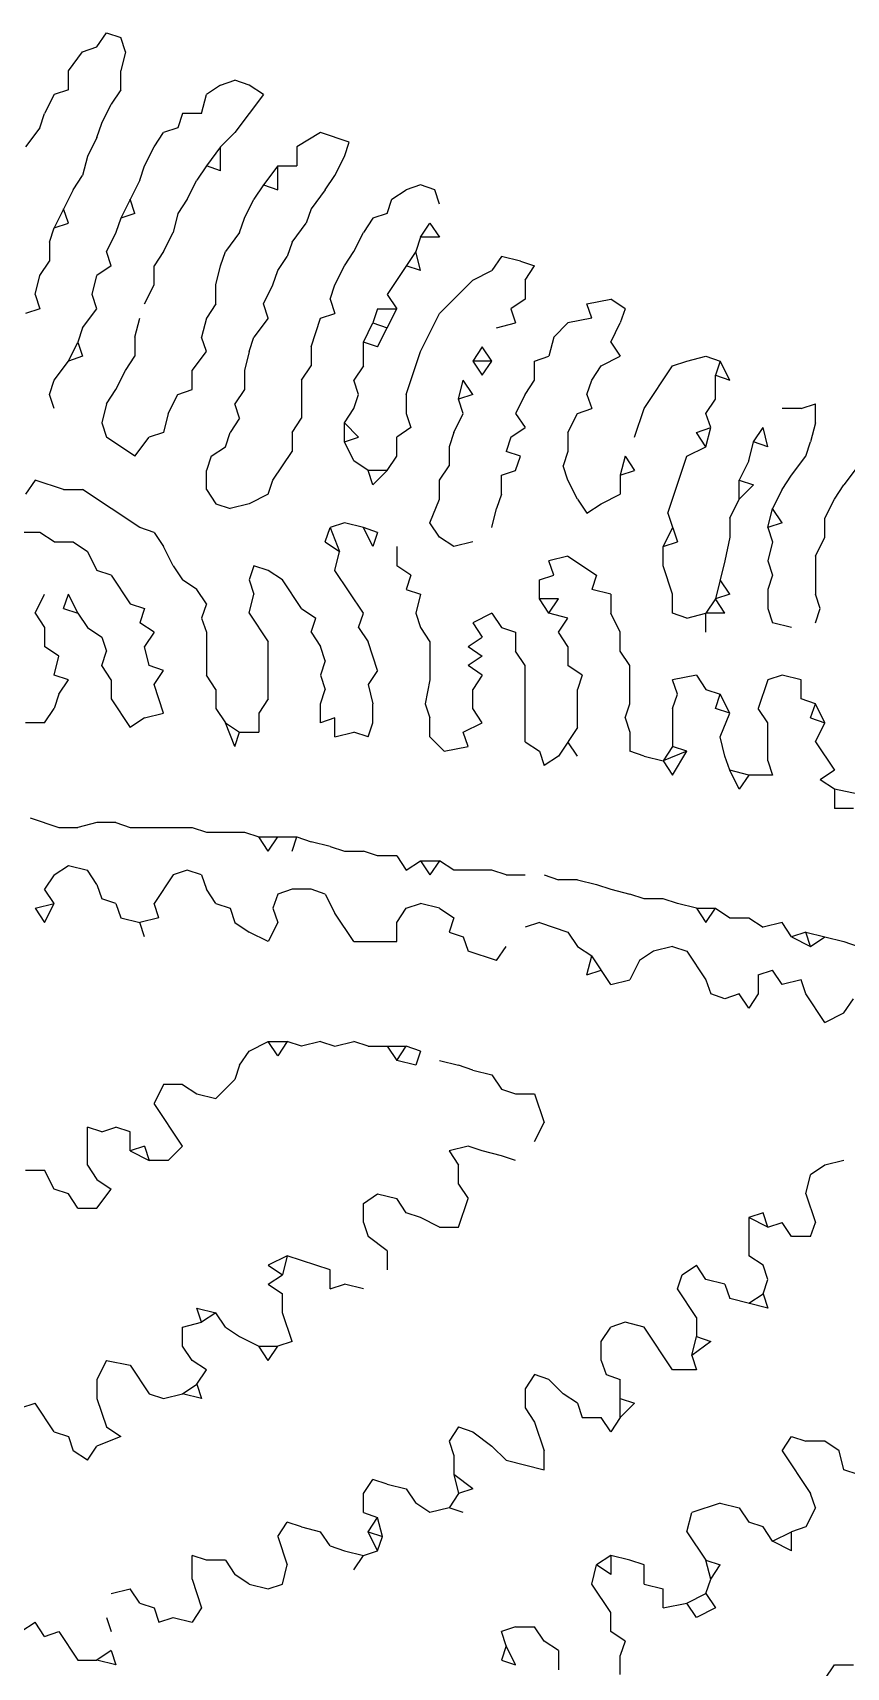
# Model space of a CAD drawing. Extents: x 15 to 2853, y 44 to 1438.
# Drawn here: x 2426.5 to 2597.5, y 752.5 to 1096 of the extents above; entities that cross this region are included whole.
import ezdxf

# ---------------------------------------------------------------- set-up
doc = ezdxf.new("R2010")
doc.units = 0
doc.layers.add('SKETCH', color=1, linetype='CONTINUOUS')

msp = doc.modelspace()

# ---------------------------------------------------------------- linework, layer by layer
at = {"layer": 'SKETCH'}
for p, q in [((2440, 1093), (2442, 1096)), ((2442, 1096), (2445, 1095)), ((2437, 1092), (2440, 1093)), ((2446, 1092), (2445, 1095)), ((2434, 1088), (2437, 1092)), ((2446, 1092), (2445, 1088)), ((2434, 1084), (2434, 1088)), ((2445, 1084), (2445, 1088)), ((2466, 1085), (2469, 1086)), ((2472, 1085), (2469, 1086)), ((2431, 1083), (2429, 1079)), ((2434, 1084), (2431, 1083)), ((2445, 1084), (2443, 1081)), ((2462, 1079), (2463, 1083)), ((2466, 1085), (2463, 1083)), ((2475, 1083), (2469, 1075)), ((2475, 1083), (2472, 1085)), ((2428, 1076), (2429, 1079)), ((2441, 1077), (2443, 1081)), ((2458, 1079), (2457, 1076)), ((2462, 1079), (2458, 1079)), ((2428, 1076), (2425, 1072)), ((2440, 1074), (2441, 1077)), ((2457, 1076), (2454, 1075)), ((2440, 1074), (2438, 1070)), ((2450, 1068), (2452, 1072)), ((2452, 1072), (2454, 1075)), ((2466, 1072), (2463, 1068)), ((2466, 1072), (2469, 1075)), ((2466, 1067), (2466, 1072)), ((2487, 1075), (2482, 1072)), ((2482, 1072), (2482, 1068)), ((2493, 1073), (2487, 1075)), ((2492, 1070), (2493, 1073)), ((2438, 1070), (2437, 1066)), ((2490, 1066), (2492, 1070)), ((2435, 1063), (2437, 1066)), ((2449, 1065), (2445, 1057)), ((2449, 1065), (2450, 1068)), ((2459, 1061), (2461, 1065)), ((2463, 1068), (2461, 1065)), ((2466, 1067), (2463, 1068)), ((2478, 1068), (2475, 1064)), ((2478, 1063), (2478, 1068)), ((2478, 1068), (2482, 1068)), ((2488, 1063), (2490, 1066)), ((2435, 1063), (2431, 1055)), ((2475, 1064), (2473, 1061)), ((2475, 1064), (2478, 1063)), ((2488, 1063), (2485, 1059)), ((2502, 1061), (2505, 1063)), ((2508, 1064), (2505, 1063)), ((2511, 1063), (2508, 1064)), ((2512, 1060), (2511, 1063)), ((2434, 1056), (2433, 1059)), ((2448, 1058), (2445, 1057)), ((2448, 1058), (2447, 1061)), ((2457, 1058), (2456, 1054)), ((2459, 1061), (2457, 1058)), ((2471, 1057), (2473, 1061)), ((2485, 1059), (2484, 1056)), ((2501, 1058), (2498, 1057)), ((2501, 1058), (2502, 1061)), ((2430, 1052), (2431, 1055)), ((2431, 1055), (2434, 1056)), ((2445, 1057), (2444, 1054)), ((2470, 1054), (2471, 1057)), ((2481, 1052), (2484, 1056)), ((2498, 1057), (2496, 1054)), ((2508, 1053), (2510, 1056)), ((2510, 1056), (2512, 1053)), ((2430, 1052), (2430, 1048)), ((2444, 1054), (2442, 1050)), ((2454, 1050), (2456, 1054)), ((2470, 1054), (2467, 1050)), ((2481, 1052), (2480, 1049)), ((2494, 1050), (2496, 1054)), ((2508, 1053), (2507, 1050)), ((2512, 1053), (2508, 1053)), ((2428, 1045), (2430, 1048)), ((2443, 1047), (2442, 1050)), ((2454, 1050), (2452, 1047)), ((2466, 1047), (2467, 1050)), ((2478, 1046), (2480, 1049)), ((2492, 1047), (2494, 1050)), ((2507, 1050), (2501, 1041)), ((2508, 1046), (2507, 1050)), ((2525, 1049), (2523, 1046)), ((2529, 1048), (2525, 1049)), ((2529, 1048), (2532, 1047)), ((2427, 1041), (2428, 1045)), ((2439, 1041), (2440, 1045)), ((2443, 1047), (2440, 1045)), ((2452, 1043), (2452, 1047)), ((2465, 1043), (2466, 1047)), ((2477, 1043), (2478, 1046)), ((2490, 1043), (2492, 1047)), ((2508, 1046), (2505, 1047)), ((2519, 1044), (2523, 1046)), ((2530, 1044), (2532, 1047)), ((2427, 1041), (2428, 1038)), ((2440, 1038), (2439, 1041)), ((2450, 1039), (2452, 1043)), ((2465, 1039), (2465, 1043)), ((2475, 1039), (2477, 1043)), ((2489, 1040), (2490, 1043)), ((2501, 1041), (2503, 1038)), ((2519, 1044), (2512, 1037)), ((2530, 1044), (2530, 1040)), ((2428, 1038), (2425, 1037)), ((2437, 1034), (2440, 1038)), ((2465, 1039), (2463, 1036)), ((2476, 1036), (2475, 1039)), ((2489, 1040), (2490, 1037)), ((2499, 1038), (2498, 1035)), ((2499, 1038), (2503, 1038)), ((2499, 1030), (2503, 1038)), ((2530, 1040), (2527, 1038)), ((2527, 1038), (2528, 1035)), ((2543, 1039), (2548, 1040)), ((2544, 1036), (2543, 1039)), ((2551, 1038), (2548, 1040)), ((2551, 1038), (2550, 1035)), ((2437, 1034), (2436, 1031)), ((2448, 1032), (2449, 1036)), ((2463, 1036), (2462, 1032)), ((2476, 1036), (2473, 1032)), ((2485, 1030), (2487, 1036)), ((2487, 1036), (2490, 1037)), ((2496, 1031), (2498, 1035)), ((2498, 1035), (2501, 1034)), ((2508, 1029), (2512, 1037)), ((2524, 1034), (2528, 1035)), ((2539, 1035), (2536, 1032)), ((2544, 1036), (2539, 1035)), ((2548, 1031), (2550, 1035)), ((2434, 1027), (2436, 1031)), ((2436, 1031), (2437, 1028)), ((2448, 1032), (2448, 1028)), ((2463, 1029), (2462, 1032)), ((2472, 1029), (2473, 1032)), ((2499, 1030), (2496, 1031)), ((2496, 1026), (2496, 1031)), ((2536, 1032), (2535, 1028)), ((2548, 1031), (2550, 1028)), ((2437, 1028), (2434, 1027)), ((2446, 1025), (2448, 1028)), ((2460, 1025), (2463, 1029)), ((2472, 1029), (2471, 1025)), ((2485, 1030), (2485, 1026)), ((2505, 1020), (2508, 1029)), ((2521, 1030), (2519, 1027)), ((2523, 1027), (2521, 1030)), ((2532, 1027), (2535, 1028)), ((2546, 1026), (2550, 1028)), ((2564, 1027), (2568, 1028)), ((2568, 1028), (2571, 1027)), ((2431, 1023), (2434, 1027)), ((2444, 1021), (2446, 1025)), ((2460, 1021), (2460, 1025)), ((2471, 1025), (2471, 1021)), ((2483, 1023), (2485, 1026)), ((2496, 1026), (2494, 1023)), ((2523, 1027), (2519, 1027)), ((2519, 1027), (2521, 1024)), ((2521, 1024), (2523, 1027)), ((2532, 1023), (2532, 1027)), ((2544, 1023), (2546, 1026)), ((2555, 1017), (2561, 1026)), ((2561, 1026), (2564, 1027)), ((2571, 1027), (2570, 1024)), ((2570, 1019), (2570, 1024)), ((2570, 1024), (2573, 1023)), ((2573, 1023), (2571, 1027)), ((2430, 1020), (2431, 1023)), ((2442, 1018), (2444, 1021)), ((2457, 1020), (2460, 1021)), ((2471, 1021), (2469, 1018)), ((2483, 1023), (2483, 1015)), ((2495, 1020), (2494, 1023)), ((2516, 1019), (2517, 1023)), ((2519, 1020), (2517, 1023)), ((2530, 1020), (2532, 1023)), ((2543, 1020), (2544, 1023)), ((2431, 1017), (2430, 1020)), ((2442, 1018), (2441, 1014)), ((2455, 1016), (2457, 1020)), ((2470, 1015), (2469, 1018)), ((2492, 1014), (2494, 1017)), ((2494, 1017), (2495, 1020)), ((2505, 1020), (2505, 1016)), ((2519, 1020), (2516, 1019)), ((2517, 1016), (2516, 1019)), ((2530, 1020), (2528, 1016)), ((2541, 1016), (2544, 1017)), ((2543, 1020), (2544, 1017)), ((2553, 1011), (2555, 1017)), ((2568, 1016), (2570, 1019)), ((2588, 1017), (2584, 1017)), ((2588, 1017), (2591, 1018)), ((2591, 1014), (2591, 1018)), ((2441, 1014), (2442, 1011)), ((2455, 1016), (2454, 1012)), ((2470, 1015), (2468, 1012)), ((2481, 1012), (2483, 1015)), ((2495, 1011), (2492, 1014)), ((2492, 1010), (2492, 1014)), ((2505, 1016), (2506, 1013)), ((2515, 1012), (2517, 1016)), ((2528, 1016), (2530, 1013)), ((2539, 1012), (2541, 1016)), ((2569, 1013), (2568, 1016)), ((2591, 1014), (2590, 1010)), ((2448, 1007), (2442, 1011)), ((2448, 1007), (2451, 1011)), ((2454, 1012), (2451, 1011)), ((2467, 1009), (2468, 1012)), ((2481, 1012), (2481, 1008)), ((2492, 1010), (2495, 1011)), ((2494, 1006), (2492, 1010)), ((2506, 1013), (2503, 1011)), ((2503, 1007), (2503, 1011)), ((2515, 1012), (2514, 1009)), ((2527, 1011), (2526, 1008)), ((2527, 1011), (2530, 1013)), ((2539, 1012), (2539, 1008)), ((2566, 1012), (2569, 1013)), ((2568, 1009), (2566, 1012)), ((2568, 1009), (2569, 1013)), ((2577, 1006), (2578, 1010)), ((2578, 1010), (2580, 1013)), ((2581, 1009), (2578, 1010)), ((2581, 1009), (2580, 1013)), ((2589, 1007), (2590, 1010)), ((2464, 1007), (2463, 1004)), ((2464, 1007), (2467, 1009)), ((2477, 1002), (2481, 1008)), ((2501, 1004), (2503, 1007)), ((2514, 1009), (2514, 1005)), ((2529, 1007), (2526, 1008)), ((2528, 1004), (2529, 1007)), ((2539, 1008), (2538, 1005)), ((2551, 1007), (2550, 1003)), ((2551, 1007), (2553, 1004)), ((2560, 995), (2564, 1007)), ((2564, 1007), (2568, 1009)), ((2586, 1003), (2589, 1007)), ((2463, 1000), (2463, 1004)), ((2497, 1004), (2494, 1006)), ((2498, 1001), (2497, 1004)), ((2501, 1004), (2497, 1004)), ((2498, 1001), (2501, 1004)), ((2512, 1002), (2514, 1005)), ((2525, 1003), (2528, 1004)), ((2539, 1002), (2538, 1005)), ((2550, 1003), (2553, 1004)), ((2577, 1006), (2575, 1002)), ((2600, 1005), (2597, 1001)), ((2427, 1002), (2425, 999)), ((2433, 1000), (2427, 1002)), ((2433, 1000), (2437, 1000)), ((2449, 992), (2437, 1000)), ((2463, 1000), (2465, 997)), ((2476, 999), (2477, 1002)), ((2512, 998), (2512, 1002)), ((2525, 999), (2525, 1003)), ((2541, 998), (2539, 1002)), ((2550, 1003), (2550, 999)), ((2575, 998), (2575, 1002)), ((2575, 1002), (2578, 1001)), ((2578, 1001), (2575, 998)), ((2584, 1000), (2582, 996)), ((2584, 1000), (2586, 1003)), ((2595, 998), (2597, 1001)), ((2465, 997), (2468, 996)), ((2472, 997), (2468, 996)), ((2476, 999), (2472, 997)), ((2510, 993), (2512, 998)), ((2525, 999), (2524, 996)), ((2541, 998), (2543, 995)), ((2543, 995), (2546, 997)), ((2546, 997), (2550, 999)), ((2573, 994), (2575, 998)), ((2593, 994), (2595, 998)), ((2492, 993), (2489, 992)), ((2496, 992), (2492, 993)), ((2512, 990), (2510, 993)), ((2523, 992), (2524, 996)), ((2560, 995), (2562, 989)), ((2573, 994), (2573, 990)), ((2581, 992), (2582, 996)), ((2584, 993), (2581, 992)), ((2584, 993), (2582, 996)), ((2593, 990), (2593, 994)), ((2428, 991), (2424, 991)), ((2431, 989), (2428, 991)), ((2452, 991), (2449, 992)), ((2452, 991), (2454, 988)), ((2488, 989), (2489, 992)), ((2489, 992), (2491, 987)), ((2499, 991), (2496, 992)), ((2498, 988), (2496, 992)), ((2499, 991), (2498, 988)), ((2515, 988), (2512, 990)), ((2561, 992), (2559, 988)), ((2573, 990), (2572, 985)), ((2581, 992), (2582, 989)), ((2591, 986), (2593, 990)), ((2431, 989), (2435, 989)), ((2435, 989), (2438, 987)), ((2438, 987), (2440, 983)), ((2456, 984), (2454, 988)), ((2488, 989), (2491, 987)), ((2490, 983), (2491, 987)), ((2503, 988), (2503, 984)), ((2519, 989), (2515, 988)), ((2539, 986), (2535, 985)), ((2539, 986), (2545, 982)), ((2559, 988), (2562, 989)), ((2559, 984), (2559, 988)), ((2582, 989), (2581, 985)), ((2591, 986), (2591, 978)), ((2443, 982), (2440, 983)), ((2456, 984), (2458, 981)), ((2473, 984), (2472, 981)), ((2476, 983), (2473, 984)), ((2479, 981), (2476, 983)), ((2496, 974), (2490, 983)), ((2506, 982), (2503, 984)), ((2536, 982), (2535, 985)), ((2561, 978), (2559, 984)), ((2572, 985), (2570, 977)), ((2581, 985), (2582, 982)), ((2443, 982), (2447, 976)), ((2461, 979), (2458, 981)), ((2463, 976), (2461, 979)), ((2472, 981), (2473, 978)), ((2483, 975), (2479, 981)), ((2506, 982), (2505, 979)), ((2505, 979), (2508, 978)), ((2533, 981), (2536, 982)), ((2533, 977), (2533, 981)), ((2545, 982), (2544, 979)), ((2548, 978), (2544, 979)), ((2573, 978), (2571, 981)), ((2582, 982), (2581, 979)), ((2581, 979), (2581, 975)), ((2427, 974), (2429, 978)), ((2433, 975), (2434, 978)), ((2436, 974), (2434, 978)), ((2447, 976), (2450, 975)), ((2463, 976), (2462, 973)), ((2472, 974), (2473, 978)), ((2508, 978), (2507, 974)), ((2537, 977), (2533, 977)), ((2535, 974), (2533, 977)), ((2535, 974), (2537, 977)), ((2548, 978), (2548, 974)), ((2561, 974), (2561, 978)), ((2570, 977), (2568, 974)), ((2573, 978), (2570, 977)), ((2572, 974), (2570, 977)), ((2592, 975), (2591, 978)), ((2427, 974), (2429, 971)), ((2433, 975), (2436, 974)), ((2436, 974), (2438, 971)), ((2450, 975), (2449, 972)), ((2462, 973), (2463, 970)), ((2472, 974), (2476, 968)), ((2483, 975), (2486, 973)), ((2485, 970), (2486, 973)), ((2495, 971), (2496, 974)), ((2507, 974), (2508, 971)), ((2523, 974), (2519, 972)), ((2523, 974), (2525, 971)), ((2539, 973), (2535, 974)), ((2537, 970), (2539, 973)), ((2550, 970), (2548, 974)), ((2564, 973), (2561, 974)), ((2564, 973), (2568, 974)), ((2572, 974), (2568, 974)), ((2568, 970), (2568, 974)), ((2581, 975), (2582, 972)), ((2591, 972), (2592, 975)), ((2429, 971), (2429, 967)), ((2438, 971), (2441, 969)), ((2441, 969), (2442, 966)), ((2452, 970), (2449, 972)), ((2452, 970), (2450, 967)), ((2463, 970), (2463, 961)), ((2485, 970), (2487, 967)), ((2495, 971), (2497, 968)), ((2508, 971), (2510, 968)), ((2518, 967), (2521, 969)), ((2519, 972), (2521, 969)), ((2525, 971), (2528, 970)), ((2528, 970), (2528, 966)), ((2539, 967), (2537, 970)), ((2550, 966), (2550, 970)), ((2586, 971), (2582, 972)), ((2432, 965), (2429, 967)), ((2441, 963), (2442, 966)), ((2451, 963), (2450, 967)), ((2476, 956), (2476, 968)), ((2488, 964), (2487, 967)), ((2499, 962), (2497, 968)), ((2510, 968), (2510, 960)), ((2518, 967), (2521, 965)), ((2530, 963), (2528, 966)), ((2539, 967), (2539, 963)), ((2552, 963), (2550, 966)), ((2431, 961), (2432, 965)), ((2443, 960), (2441, 963)), ((2454, 962), (2451, 963)), ((2452, 959), (2454, 962)), ((2488, 964), (2487, 961)), ((2499, 962), (2497, 959)), ((2521, 965), (2518, 963)), ((2521, 961), (2518, 963)), ((2530, 947), (2530, 963)), ((2542, 961), (2539, 963)), ((2552, 955), (2552, 963)), ((2434, 960), (2431, 961)), ((2432, 957), (2434, 960)), ((2443, 960), (2443, 956)), ((2454, 953), (2452, 959)), ((2465, 958), (2463, 961)), ((2487, 961), (2488, 958)), ((2497, 959), (2498, 955)), ((2510, 960), (2509, 955)), ((2521, 961), (2519, 958)), ((2542, 961), (2541, 958)), ((2566, 961), (2561, 960)), ((2562, 957), (2561, 960)), ((2566, 961), (2568, 958)), ((2581, 960), (2579, 954)), ((2584, 961), (2581, 960)), ((2588, 960), (2584, 961)), ((2588, 956), (2588, 960)), ((2432, 957), (2431, 954)), ((2443, 956), (2447, 950)), ((2465, 958), (2465, 954)), ((2476, 956), (2474, 953)), ((2487, 955), (2488, 958)), ((2487, 951), (2487, 955)), ((2498, 951), (2498, 955)), ((2509, 955), (2510, 952)), ((2519, 954), (2519, 958)), ((2541, 950), (2541, 958)), ((2551, 952), (2552, 955)), ((2561, 954), (2562, 957)), ((2568, 958), (2571, 957)), ((2570, 954), (2571, 957)), ((2573, 953), (2571, 957)), ((2591, 955), (2588, 956)), ((2590, 952), (2591, 955)), ((2593, 951), (2591, 955)), ((2429, 951), (2431, 954)), ((2450, 952), (2447, 950)), ((2450, 952), (2454, 953)), ((2465, 954), (2467, 951)), ((2474, 953), (2474, 949)), ((2490, 952), (2487, 951)), ((2490, 948), (2490, 952)), ((2510, 948), (2510, 952)), ((2521, 951), (2519, 954)), ((2551, 952), (2552, 949)), ((2561, 954), (2561, 946)), ((2573, 953), (2570, 954)), ((2571, 948), (2573, 953)), ((2581, 951), (2579, 954)), ((2590, 952), (2593, 951)), ((2429, 951), (2425, 951)), ((2469, 946), (2467, 951)), ((2467, 951), (2470, 949)), ((2469, 946), (2470, 949)), ((2470, 949), (2474, 949)), ((2490, 948), (2494, 949)), ((2497, 948), (2494, 949)), ((2497, 948), (2498, 951)), ((2517, 949), (2521, 951)), ((2518, 946), (2517, 949)), ((2541, 950), (2537, 944)), ((2552, 949), (2552, 945)), ((2581, 943), (2581, 951)), ((2591, 947), (2593, 951)), ((2513, 945), (2510, 948)), ((2513, 945), (2518, 946)), ((2530, 947), (2533, 945)), ((2533, 945), (2534, 942)), ((2541, 944), (2539, 947)), ((2555, 944), (2552, 945)), ((2561, 946), (2559, 943)), ((2564, 945), (2559, 943)), ((2564, 945), (2561, 946)), ((2561, 940), (2564, 945)), ((2572, 944), (2571, 948)), ((2591, 947), (2595, 941)), ((2537, 944), (2534, 942)), ((2555, 944), (2559, 943)), ((2559, 943), (2561, 940)), ((2573, 941), (2572, 944)), ((2581, 943), (2582, 940)), ((2577, 940), (2573, 941)), ((2575, 937), (2573, 941)), ((2577, 940), (2575, 937)), ((2582, 940), (2577, 940)), ((2595, 941), (2592, 939)), ((2595, 937), (2592, 939)), ((2600, 936), (2595, 937)), ((2595, 937), (2595, 933)), ((2426, 931), (2432, 929)), ((2599, 933), (2595, 933)), ((2432, 929), (2436, 929)), ((2440, 930), (2436, 929)), ((2444, 930), (2440, 930)), ((2444, 930), (2447, 929)), ((2447, 929), (2460, 929)), ((2460, 929), (2463, 928)), ((2463, 928), (2471, 928)), ((2471, 928), (2474, 927)), ((2474, 927), (2482, 927)), ((2476, 924), (2474, 927)), ((2476, 924), (2478, 927)), ((2481, 924), (2482, 927)), ((2482, 927), (2485, 926)), ((2489, 925), (2485, 926)), ((2489, 925), (2492, 924)), ((2431, 919), (2434, 921)), ((2434, 921), (2438, 920)), ((2492, 924), (2496, 924)), ((2499, 923), (2496, 924)), ((2503, 923), (2499, 923)), ((2503, 923), (2505, 920)), ((2505, 920), (2508, 922)), ((2508, 922), (2510, 919)), ((2508, 922), (2512, 922)), ((2512, 922), (2510, 919)), ((2515, 920), (2512, 922)), ((2431, 919), (2429, 916)), ((2440, 917), (2438, 920)), ((2456, 919), (2452, 913)), ((2459, 920), (2456, 919)), ((2462, 919), (2459, 920)), ((2462, 919), (2463, 916)), ((2523, 920), (2515, 920)), ((2526, 919), (2523, 920)), ((2526, 919), (2530, 919)), ((2534, 919), (2537, 918)), ((2541, 918), (2537, 918)), ((2541, 918), (2545, 917)), ((2431, 913), (2429, 916)), ((2440, 917), (2441, 914)), ((2444, 913), (2441, 914)), ((2465, 913), (2463, 916)), ((2478, 915), (2477, 912)), ((2481, 916), (2478, 915)), ((2485, 916), (2481, 916)), ((2488, 915), (2485, 916)), ((2488, 915), (2490, 911)), ((2545, 917), (2548, 916)), ((2548, 916), (2552, 915)), ((2555, 914), (2552, 915)), ((2559, 914), (2555, 914)), ((2562, 913), (2559, 914)), ((2427, 912), (2431, 913)), ((2427, 912), (2429, 909)), ((2429, 909), (2431, 913)), ((2444, 913), (2445, 910)), ((2453, 910), (2452, 913)), ((2465, 913), (2468, 912)), ((2468, 912), (2469, 909)), ((2477, 912), (2478, 909)), ((2494, 905), (2490, 911)), ((2503, 909), (2505, 912)), ((2505, 912), (2508, 913)), ((2512, 912), (2508, 913)), ((2512, 912), (2515, 910)), ((2566, 912), (2562, 913)), ((2566, 912), (2568, 909)), ((2566, 912), (2570, 912)), ((2568, 909), (2570, 912)), ((2570, 912), (2573, 910)), ((2445, 910), (2449, 909)), ((2453, 910), (2449, 909)), ((2450, 906), (2449, 909)), ((2469, 909), (2472, 907)), ((2476, 905), (2472, 907)), ((2478, 909), (2476, 905)), ((2503, 905), (2503, 909)), ((2515, 910), (2514, 907)), ((2514, 907), (2517, 906)), ((2533, 909), (2530, 908)), ((2533, 909), (2539, 907)), ((2539, 907), (2541, 904)), ((2573, 910), (2577, 910)), ((2577, 910), (2580, 908)), ((2584, 909), (2580, 908)), ((2586, 906), (2584, 909)), ((2589, 907), (2586, 906)), ((2590, 904), (2589, 907)), ((2589, 907), (2597, 905)), ((2494, 905), (2503, 905)), ((2517, 906), (2518, 903)), ((2524, 901), (2526, 904)), ((2541, 904), (2544, 902)), ((2561, 904), (2557, 903)), ((2561, 904), (2564, 903)), ((2586, 906), (2590, 904)), ((2590, 904), (2593, 906)), ((2597, 905), (2600, 904)), ((2524, 901), (2518, 903)), ((2543, 898), (2544, 902)), ((2548, 896), (2544, 902)), ((2554, 901), (2552, 897)), ((2557, 903), (2554, 901)), ((2564, 903), (2568, 897)), ((2543, 898), (2546, 899)), ((2548, 896), (2552, 897)), ((2568, 897), (2569, 894)), ((2579, 898), (2582, 899)), ((2579, 898), (2579, 894)), ((2584, 896), (2582, 899)), ((2588, 897), (2584, 896)), ((2589, 894), (2588, 897)), ((2572, 893), (2569, 894)), ((2575, 894), (2572, 893)), ((2577, 891), (2575, 894)), ((2579, 894), (2577, 891)), ((2593, 888), (2589, 894)), ((2593, 888), (2597, 890)), ((2597, 890), (2599, 893)), ((2472, 882), (2476, 884)), ((2478, 881), (2476, 884)), ((2476, 884), (2480, 884)), ((2480, 884), (2478, 881)), ((2483, 883), (2480, 884)), ((2487, 884), (2483, 883)), ((2487, 884), (2490, 883)), ((2490, 883), (2494, 884)), ((2497, 883), (2494, 884)), ((2497, 883), (2505, 883)), ((2501, 883), (2503, 880)), ((2503, 880), (2505, 883)), ((2508, 882), (2505, 883)), ((2470, 879), (2472, 882)), ((2507, 879), (2503, 880)), ((2508, 882), (2507, 879)), ((2512, 880), (2516, 879)), ((2465, 872), (2469, 876)), ((2470, 879), (2469, 876)), ((2519, 878), (2516, 879)), ((2519, 878), (2523, 877)), ((2523, 877), (2525, 874)), ((2454, 875), (2452, 871)), ((2458, 875), (2454, 875)), ((2458, 875), (2461, 873)), ((2461, 873), (2465, 872)), ((2525, 874), (2528, 873)), ((2528, 873), (2532, 873)), ((2532, 873), (2534, 867)), ((2458, 862), (2452, 871)), ((2441, 865), (2438, 866)), ((2438, 858), (2438, 866)), ((2441, 865), (2444, 866)), ((2447, 865), (2444, 866)), ((2532, 863), (2534, 867)), ((2447, 861), (2447, 865)), ((2450, 862), (2447, 861)), ((2447, 861), (2451, 859)), ((2450, 862), (2451, 859)), ((2455, 859), (2451, 859)), ((2458, 862), (2455, 859)), ((2518, 862), (2514, 861)), ((2514, 861), (2516, 858)), ((2521, 861), (2518, 862)), ((2525, 860), (2521, 861)), ((2528, 859), (2525, 860)), ((2597, 859), (2593, 858)), ((2425, 857), (2429, 857)), ((2431, 853), (2429, 857)), ((2438, 858), (2440, 855)), ((2516, 854), (2516, 858)), ((2589, 852), (2590, 856)), ((2593, 858), (2590, 856)), ((2434, 852), (2431, 853)), ((2436, 849), (2434, 852)), ((2440, 855), (2443, 853)), ((2440, 849), (2443, 853)), ((2496, 850), (2499, 852)), ((2499, 852), (2503, 851)), ((2516, 854), (2518, 851)), ((2589, 852), (2591, 846)), ((2436, 849), (2440, 849)), ((2496, 846), (2496, 850)), ((2505, 848), (2503, 851)), ((2516, 845), (2518, 851)), ((2496, 846), (2497, 843)), ((2508, 847), (2505, 848)), ((2512, 845), (2508, 847)), ((2580, 848), (2577, 847)), ((2577, 847), (2577, 839)), ((2581, 845), (2577, 847)), ((2581, 845), (2580, 848)), ((2581, 845), (2584, 846)), ((2586, 843), (2584, 846)), ((2590, 843), (2591, 846)), ((2501, 840), (2497, 843)), ((2512, 845), (2516, 845)), ((2590, 843), (2586, 843)), ((2480, 839), (2476, 837)), ((2480, 839), (2479, 835)), ((2489, 836), (2480, 839)), ((2501, 840), (2501, 836)), ((2580, 837), (2577, 839)), ((2476, 837), (2479, 835)), ((2476, 833), (2479, 835)), ((2489, 832), (2489, 836)), ((2562, 832), (2563, 835)), ((2563, 835), (2566, 837)), ((2568, 834), (2566, 837)), ((2581, 834), (2580, 837)), ((2476, 833), (2479, 831)), ((2489, 832), (2492, 833)), ((2496, 832), (2492, 833)), ((2566, 826), (2562, 832)), ((2572, 833), (2568, 834)), ((2572, 833), (2573, 830)), ((2580, 831), (2581, 834)), ((2462, 825), (2461, 828)), ((2461, 828), (2465, 827)), ((2479, 827), (2479, 831)), ((2581, 828), (2573, 830)), ((2577, 829), (2580, 831)), ((2580, 831), (2581, 828)), ((2458, 824), (2462, 825)), ((2465, 827), (2462, 825)), ((2467, 824), (2465, 827)), ((2481, 821), (2479, 827)), ((2551, 825), (2548, 824)), ((2555, 824), (2551, 825)), ((2566, 826), (2566, 822)), ((2458, 820), (2458, 824)), ((2467, 824), (2470, 822)), ((2470, 822), (2474, 820)), ((2481, 821), (2478, 820)), ((2546, 821), (2548, 824)), ((2546, 817), (2546, 821)), ((2561, 815), (2555, 824)), ((2565, 818), (2566, 822)), ((2569, 821), (2565, 818)), ((2566, 822), (2569, 821)), ((2460, 817), (2458, 820)), ((2474, 820), (2478, 820)), ((2476, 817), (2474, 820)), ((2476, 817), (2478, 820)), ((2565, 818), (2566, 815)), ((2442, 817), (2440, 813)), ((2442, 817), (2447, 816)), ((2447, 816), (2451, 810)), ((2463, 815), (2460, 817)), ((2461, 812), (2463, 815)), ((2546, 817), (2547, 814)), ((2566, 815), (2561, 815)), ((2440, 813), (2440, 809)), ((2458, 810), (2461, 812)), ((2461, 812), (2462, 809)), ((2532, 814), (2530, 811)), ((2530, 811), (2530, 807)), ((2535, 813), (2532, 814)), ((2538, 810), (2535, 813)), ((2547, 814), (2550, 813)), ((2550, 805), (2550, 813)), ((2424, 807), (2427, 808)), ((2431, 802), (2427, 808)), ((2440, 809), (2442, 803)), ((2451, 810), (2454, 809)), ((2454, 809), (2458, 810)), ((2462, 809), (2458, 810)), ((2541, 808), (2538, 810)), ((2541, 808), (2542, 805)), ((2550, 809), (2553, 808)), ((2553, 808), (2550, 805)), ((2530, 807), (2532, 804)), ((2532, 804), (2534, 798)), ((2542, 805), (2546, 805)), ((2548, 802), (2546, 805)), ((2550, 805), (2548, 802)), ((2431, 802), (2434, 801)), ((2434, 801), (2435, 798)), ((2445, 801), (2440, 799)), ((2442, 803), (2445, 801)), ((2516, 803), (2514, 800)), ((2516, 803), (2519, 802)), ((2519, 802), (2523, 799)), ((2584, 798), (2586, 801)), ((2586, 801), (2589, 800)), ((2438, 796), (2435, 798)), ((2438, 796), (2440, 799)), ((2514, 800), (2515, 797)), ((2515, 797), (2515, 793)), ((2523, 799), (2526, 796)), ((2534, 794), (2534, 798)), ((2584, 798), (2590, 789)), ((2593, 800), (2589, 800)), ((2596, 798), (2593, 800)), ((2597, 794), (2596, 798)), ((2526, 796), (2534, 794)), ((2600, 793), (2597, 794)), ((2496, 789), (2498, 792)), ((2501, 791), (2498, 792)), ((2501, 791), (2505, 790)), ((2515, 793), (2516, 789)), ((2519, 790), (2515, 793)), ((2496, 785), (2496, 789)), ((2505, 790), (2507, 787)), ((2510, 785), (2507, 787)), ((2516, 789), (2514, 786)), ((2519, 790), (2516, 789)), ((2571, 787), (2565, 785)), ((2571, 787), (2575, 786)), ((2591, 786), (2590, 789)), ((2496, 785), (2499, 784)), ((2497, 781), (2499, 784)), ((2500, 780), (2499, 784)), ((2514, 786), (2510, 785)), ((2517, 785), (2514, 786)), ((2564, 781), (2565, 785)), ((2575, 786), (2577, 783)), ((2591, 786), (2589, 782)), ((2478, 780), (2480, 783)), ((2478, 780), (2480, 774)), ((2483, 782), (2480, 783)), ((2483, 782), (2487, 781)), ((2489, 778), (2487, 781)), ((2499, 777), (2497, 781)), ((2497, 781), (2500, 780)), ((2499, 777), (2500, 780)), ((2564, 781), (2568, 775)), ((2580, 782), (2577, 783)), ((2582, 779), (2580, 782)), ((2582, 779), (2586, 781)), ((2589, 782), (2586, 781)), ((2586, 777), (2586, 781)), ((2489, 778), (2492, 777)), ((2492, 777), (2496, 776)), ((2496, 776), (2499, 777)), ((2586, 777), (2582, 779)), ((2460, 771), (2460, 776)), ((2463, 775), (2460, 776)), ((2467, 775), (2463, 775)), ((2467, 775), (2469, 772)), ((2479, 770), (2480, 774)), ((2494, 773), (2496, 776)), ((2544, 770), (2545, 774)), ((2548, 776), (2545, 774)), ((2548, 772), (2545, 774)), ((2552, 775), (2548, 776)), ((2548, 776), (2548, 772)), ((2555, 774), (2552, 775)), ((2555, 770), (2555, 774)), ((2569, 771), (2568, 775)), ((2568, 775), (2571, 774)), ((2569, 771), (2571, 774)), ((2460, 771), (2462, 765)), ((2472, 770), (2469, 772)), ((2472, 770), (2476, 769)), ((2476, 769), (2479, 770)), ((2548, 764), (2544, 770)), ((2555, 770), (2559, 769)), ((2568, 768), (2569, 771)), ((2443, 768), (2447, 769)), ((2449, 766), (2447, 769)), ((2559, 765), (2559, 769)), ((2564, 766), (2568, 768)), ((2568, 768), (2570, 765)), ((2442, 763), (2443, 760)), ((2449, 766), (2452, 765)), ((2452, 765), (2453, 762)), ((2453, 762), (2456, 763)), ((2456, 763), (2460, 762)), ((2462, 765), (2460, 762)), ((2548, 760), (2548, 764)), ((2559, 765), (2564, 766)), ((2566, 763), (2564, 766)), ((2570, 765), (2566, 763)), ((2424, 760), (2427, 762)), ((2429, 759), (2427, 762)), ((2429, 759), (2432, 760)), ((2432, 760), (2436, 754)), ((2528, 761), (2525, 760)), ((2526, 757), (2525, 760)), ((2528, 761), (2532, 761)), ((2534, 758), (2532, 761)), ((2551, 758), (2548, 760)), ((2443, 756), (2440, 754)), ((2443, 756), (2444, 753)), ((2526, 757), (2525, 754)), ((2528, 753), (2526, 757)), ((2537, 756), (2534, 758)), ((2537, 756), (2537, 752)), ((2551, 758), (2550, 755)), ((2436, 754), (2440, 754)), ((2444, 753), (2440, 754)), ((2525, 754), (2528, 753)), ((2550, 751), (2550, 755)), ((2593, 750), (2595, 753)), ((2595, 753), (2599, 753))]:
    msp.add_line(p, q, dxfattribs=at)

doc.saveas('drawing.dxf')
